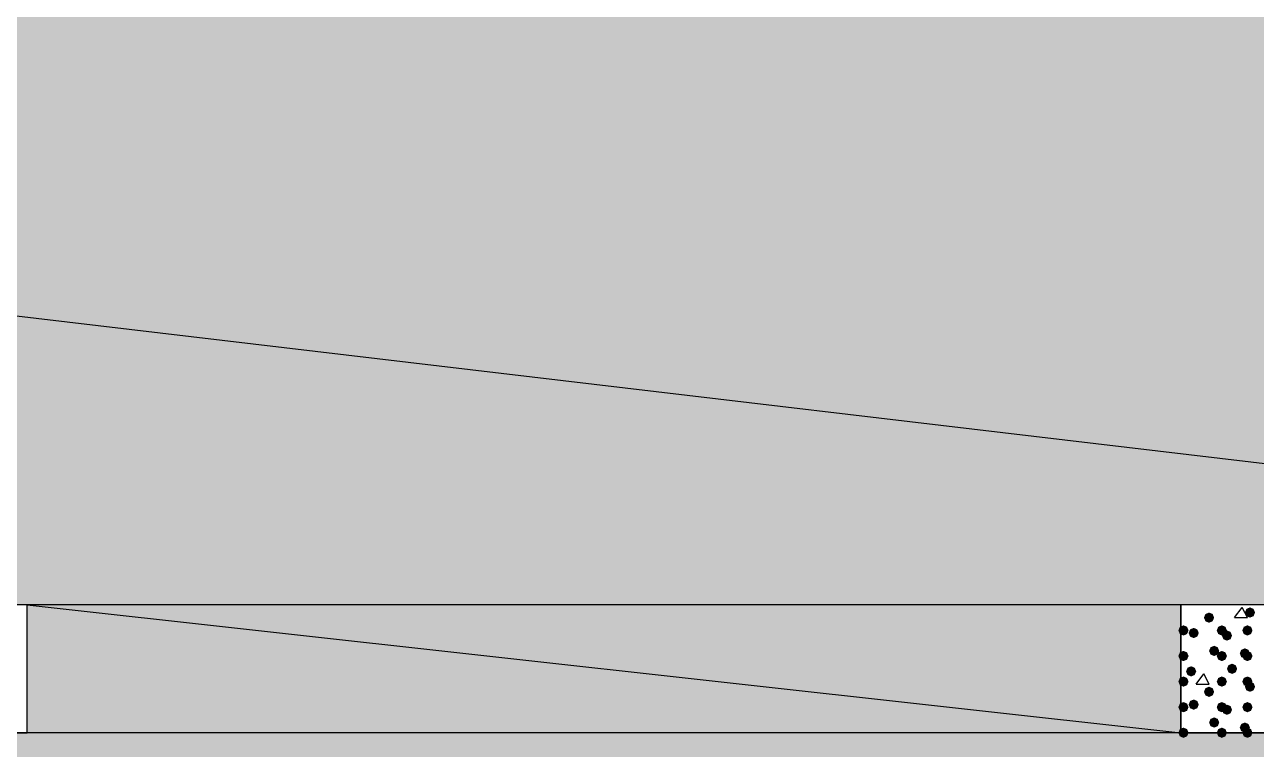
# Model space of a CAD drawing. Header units: millimetres. Extents: x 0 to 420, y 0 to 297.
# Drawn here: x 154.6 to 174.98, y 103.7 to 115.69 of the extents above; entities that cross this region are included whole.
import ezdxf

# ---------------------------------------------------------------- set-up
doc = ezdxf.new("R2010")
doc.units = ezdxf.units.MM
doc.layers.get('0').update_dxf_attribs({"linetype": 'CONTINUOUS'})

msp = doc.modelspace()

# ---------------------------------------------------------------- hatches: boundary and pattern name
at = {"true_color": 0x000008}
h = msp.add_hatch(color=0, dxfattribs=at)
h.paths.add_polyline_path([(194.902667, 125.179667), (33.528, 125.179667), (194.902667, 106.087333)], flags=0)
h.paths.add_polyline_path([(33.528, 125.179667), (194.902667, 106.087333), (33.528, 106.087333)], flags=0)
h = msp.add_hatch(color=0, dxfattribs=at)
h.paths.add_polyline_path([(173.736, 106.087333), (154.643667, 106.087333), (173.736, 103.970667)], flags=0)
h.paths.add_polyline_path([(154.643667, 106.087333), (173.736, 103.970667), (154.643667, 103.970667)], flags=0)
at = {"true_color": 0x000007}
for points in [[(174.963667, 105.960333), (174.938796, 105.900538), (174.879, 105.875667), (174.819204, 105.900538), (174.794333, 105.960333), (174.819204, 106.020129), (174.879, 106.045), (174.938796, 106.020129)], [(174.286333, 105.875667), (174.261462, 105.815871), (174.201667, 105.791), (174.141871, 105.815871), (174.117, 105.875667), (174.141871, 105.935462), (174.201667, 105.960333), (174.261462, 105.935463)], [(173.863, 105.664), (173.838129, 105.604204), (173.778333, 105.579333), (173.718538, 105.604204), (173.693667, 105.664), (173.718537, 105.723796), (173.778333, 105.748667), (173.838129, 105.723796)], [(174.032333, 105.621667), (174.007462, 105.561871), (173.947667, 105.537), (173.887871, 105.561871), (173.863, 105.621667), (173.887871, 105.681462), (173.947667, 105.706333), (174.007462, 105.681463)], [(174.498, 105.664), (174.473129, 105.604204), (174.413333, 105.579333), (174.353538, 105.604204), (174.328667, 105.664), (174.353537, 105.723796), (174.413333, 105.748667), (174.473129, 105.723796)], [(174.582667, 105.579333), (174.557796, 105.519537), (174.498, 105.494667), (174.438204, 105.519537), (174.413333, 105.579333), (174.438204, 105.639129), (174.498, 105.664), (174.557796, 105.639129)], [(174.921333, 105.664), (174.896462, 105.604204), (174.836667, 105.579333), (174.776871, 105.604204), (174.752, 105.664), (174.776871, 105.723796), (174.836667, 105.748667), (174.896462, 105.723796)], [(174.371, 105.325333), (174.346129, 105.265537), (174.286333, 105.240667), (174.226538, 105.265537), (174.201667, 105.325333), (174.226537, 105.385129), (174.286333, 105.41), (174.346129, 105.385129)], [(173.863, 105.240667), (173.838129, 105.180871), (173.778333, 105.156), (173.718538, 105.180871), (173.693667, 105.240667), (173.718537, 105.300462), (173.778333, 105.325333), (173.838129, 105.300463)], [(174.498, 105.240667), (174.473129, 105.180871), (174.413333, 105.156), (174.353538, 105.180871), (174.328667, 105.240667), (174.353537, 105.300462), (174.413333, 105.325333), (174.473129, 105.300463)], [(174.879, 105.283), (174.854129, 105.223204), (174.794333, 105.198333), (174.734537, 105.223204), (174.709667, 105.283), (174.734537, 105.342796), (174.794333, 105.367667), (174.854129, 105.342796)], [(174.921333, 105.240667), (174.896462, 105.180871), (174.836667, 105.156), (174.776871, 105.180871), (174.752, 105.240667), (174.776871, 105.300462), (174.836667, 105.325333), (174.896462, 105.300463)], [(173.99, 104.986667), (173.965129, 104.926871), (173.905333, 104.902), (173.845538, 104.926871), (173.820667, 104.986667), (173.845537, 105.046462), (173.905333, 105.071333), (173.965129, 105.046463)], [(174.667333, 105.029), (174.642462, 104.969204), (174.582667, 104.944333), (174.522871, 104.969204), (174.498, 105.029), (174.522871, 105.088796), (174.582667, 105.113667), (174.642462, 105.088796)], [(173.863, 104.817333), (173.838129, 104.757537), (173.778333, 104.732667), (173.718538, 104.757537), (173.693667, 104.817333), (173.718537, 104.877129), (173.778333, 104.902), (173.838129, 104.877129)], [(174.498, 104.817333), (174.473129, 104.757537), (174.413333, 104.732667), (174.353538, 104.757537), (174.328667, 104.817333), (174.353537, 104.877129), (174.413333, 104.902), (174.473129, 104.877129)], [(174.921333, 104.817333), (174.896462, 104.757537), (174.836667, 104.732667), (174.776871, 104.757537), (174.752, 104.817333), (174.776871, 104.877129), (174.836667, 104.902), (174.896462, 104.877129)], [(174.963667, 104.732667), (174.938796, 104.672871), (174.879, 104.648), (174.819204, 104.672871), (174.794333, 104.732667), (174.819204, 104.792462), (174.879, 104.817333), (174.938796, 104.792463)], [(174.286333, 104.648), (174.261462, 104.588204), (174.201667, 104.563333), (174.141871, 104.588204), (174.117, 104.648), (174.141871, 104.707796), (174.201667, 104.732667), (174.261462, 104.707796)], [(173.863, 104.394), (173.838129, 104.334204), (173.778333, 104.309333), (173.718538, 104.334204), (173.693667, 104.394), (173.718537, 104.453796), (173.778333, 104.478667), (173.838129, 104.453796)], [(174.032333, 104.436333), (174.007462, 104.376537), (173.947667, 104.351667), (173.887871, 104.376537), (173.863, 104.436333), (173.887871, 104.496129), (173.947667, 104.521), (174.007462, 104.496129)], [(174.498, 104.394), (174.473129, 104.334204), (174.413333, 104.309333), (174.353538, 104.334204), (174.328667, 104.394), (174.353537, 104.453796), (174.413333, 104.478667), (174.473129, 104.453796)], [(174.582667, 104.351667), (174.557796, 104.291871), (174.498, 104.267), (174.438204, 104.291871), (174.413333, 104.351667), (174.438204, 104.411462), (174.498, 104.436333), (174.557796, 104.411463)], [(174.921333, 104.394), (174.896462, 104.334204), (174.836667, 104.309333), (174.776871, 104.334204), (174.752, 104.394), (174.776871, 104.453796), (174.836667, 104.478667), (174.896462, 104.453796)], [(174.371, 104.14), (174.346129, 104.080204), (174.286333, 104.055333), (174.226538, 104.080204), (174.201667, 104.14), (174.226537, 104.199796), (174.286333, 104.224667), (174.346129, 104.199796)], [(173.863, 103.970667), (173.838129, 103.910871), (173.778333, 103.886), (173.718538, 103.910871), (173.693667, 103.970667), (173.718537, 104.030462), (173.778333, 104.055333), (173.838129, 104.030463)], [(174.498, 103.970667), (174.473129, 103.910871), (174.413333, 103.886), (174.353538, 103.910871), (174.328667, 103.970667), (174.353537, 104.030462), (174.413333, 104.055333), (174.473129, 104.030463)], [(174.879, 104.055333), (174.854129, 103.995538), (174.794333, 103.970667), (174.734537, 103.995538), (174.709667, 104.055333), (174.734537, 104.115129), (174.794333, 104.14), (174.854129, 104.115129)], [(174.921333, 103.970667), (174.896462, 103.910871), (174.836667, 103.886), (174.776871, 103.910871), (174.752, 103.970667), (174.776871, 104.030462), (174.836667, 104.055333), (174.896462, 104.030463)]]:
    msp.add_hatch(color=0, dxfattribs=at).paths.add_polyline_path(points, flags=0)
at = {"true_color": 0x000008}
h = msp.add_hatch(color=0, dxfattribs=at)
h.paths.add_polyline_path([(379.603, 103.970667), (33.528, 103.970667), (379.603, 84.920667)], flags=0)
h.paths.add_polyline_path([(33.528, 103.970667), (379.603, 84.920667), (33.528, 84.920667)], flags=0)

# ---------------------------------------------------------------- linework, layer by layer
at = {"color": 0, "true_color": 0x000008}
for points in [[(194.902667, 125.179667), (33.528, 125.179667), (194.902667, 106.087333)], [(33.528, 125.179667), (194.902667, 106.087333), (33.528, 106.087333)], [(173.736, 106.087333), (154.643667, 106.087333), (173.736, 103.970667)], [(154.643667, 106.087333), (173.736, 103.970667), (154.643667, 103.970667)], [(379.603, 103.970667), (33.528, 103.970667), (379.603, 84.920667)]]:
    msp.add_lwpolyline(points, close=True, dxfattribs=at)
at = {"color": 0, "true_color": 0x000007}
for points in [[(152.527, 106.087333), (152.527, 103.970667), (154.643667, 103.970667), (154.643667, 106.087333)], [(173.736, 106.087333), (173.736, 103.970667), (175.852667, 103.970667), (175.852667, 106.087333)]]:
    msp.add_lwpolyline(points, close=True, dxfattribs=at)
for points in [[(174.625, 105.875667), (174.752, 106.045)], [(174.836667, 105.875667), (174.752, 106.045)], [(174.625, 105.875667), (174.836667, 105.875667)], [(173.99, 104.775), (174.117, 104.944333)], [(173.99, 104.775), (174.201667, 104.775)], [(174.201667, 104.775), (174.117, 104.944333)]]:
    msp.add_lwpolyline(points, dxfattribs=at)

doc.saveas('drawing.dxf')
